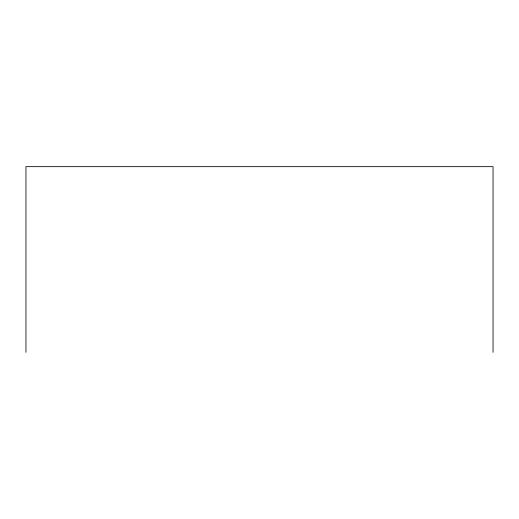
<?xml version="1.0" encoding="UTF-8"?>
<svg xmlns="http://www.w3.org/2000/svg" width="519" height="519" viewBox="0 0 519 519"><rect width="100%" height="100%" fill="white"/><g stroke="black" fill="none" stroke-linecap="round" stroke-linejoin="round"><path stroke-width="0.78" d="M493.05 352.343L493.05 166.657L25.95 166.657L25.95 352.343"/></g></svg>
